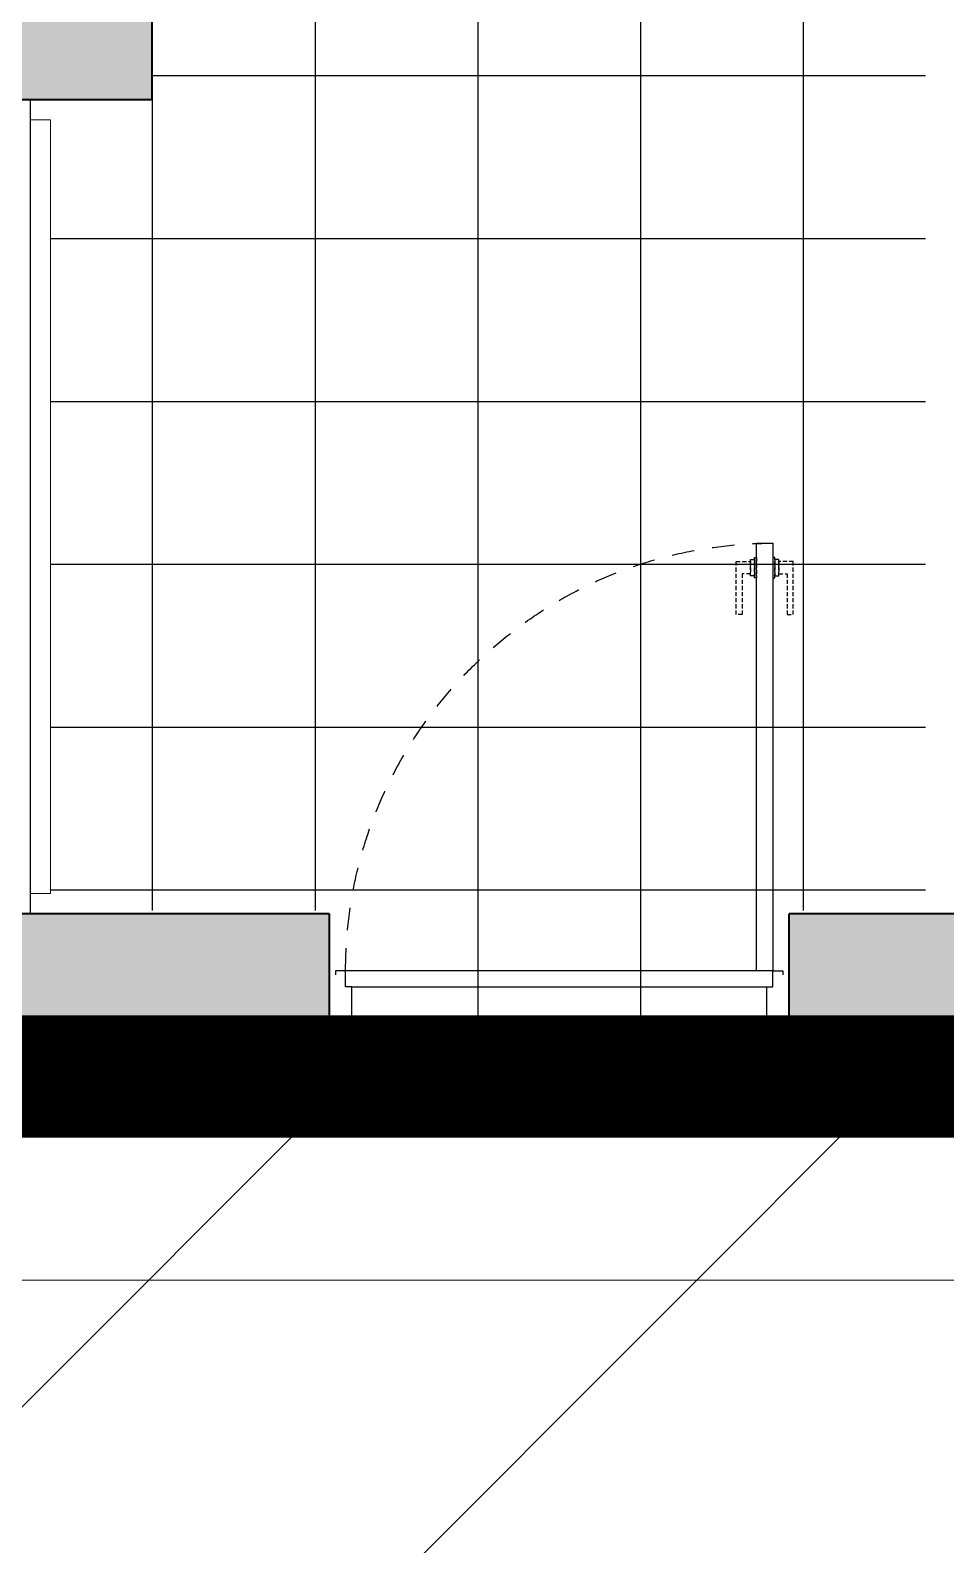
# Model space of a CAD drawing. Header units: millimetres. Extents: x 4739419 to 5837985, y 2291271 to 3446271.
# Drawn here: x 4991012 to 4993262, y 2412741 to 2416461 of the extents above; entities that cross this region are included whole.
import ezdxf

# ---------------------------------------------------------------- set-up
doc = ezdxf.new("R2010")
doc.units = ezdxf.units.MM
doc.linetypes.add('XR-평면도$0$DASHEDX2', pattern=[1.5, 1, -0.5])
doc.linetypes.add('XR-평면도$0$HID', pattern=[2, 1.1, -0.9])
doc.layers.get('0').update_dxf_attribs({"color": 255})
for name, color, linetype in [('HEB-Angle joint', 1, 'Continuous'), ('HEB-Area(PC Topping)', 3, 'Continuous'), ('XR-평면도$0$A-CONC-SOLD', 9, 'Continuous'), ('XR-평면도$0$A-ELEV-PATT', 9, 'Continuous')]:
    doc.layers.add(name, color=color, linetype=linetype)
for name, color, linetype, lineweight in [('XR-평면도$0$A-CNTL', 9, 'Continuous', 15), ('XR-평면도$0$A-CONC-LIN1', 9, 'Continuous', 40), ('XR-평면도$0$A-DWXM-DOOR', 9, 'Continuous', 25), ('XR-평면도$0$A-ELEV-LIN3', 9, 'Continuous', 18), ('XR-평면도$0$A-SSXM-STAIR', 9, 'Continuous', 25), ('XR-평면도$0$A-XXXX-HATC', 9, 'Continuous', 18)]:
    doc.layers.add(name, color=color, linetype=linetype, lineweight=lineweight)

# ---------------------------------------------------------------- blocks, each defined once
blk = doc.blocks.new('XR-평면도$0$중심선(210216)')
at = {"layer": 'XR-평면도$0$A-CNTL', "ltscale": 300}
blk.add_lwpolyline([(-10000, 77000), (186000, 77000)], dxfattribs=at)
blk = doc.blocks.new('XR-평면도$0$도어_008')
at = {"layer": 'XR-평면도$0$A-DWXM-DOOR'}
blk.add_lwpolyline([(65, 0), (65, 1050), (25, 1050), (25, 0)], close=True, dxfattribs=at)
at = {"layer": 'XR-평면도$0$A-DWXM-DOOR', "color": 9, "linetype": 'XR-평면도$0$DASHEDX2', "ltscale": 10}
for points in [[(-25, 1005), (10, 1005), (10, 975), (-10, 975), (-10, 875), (-25, 875)], [(20, 1010), (20, 970), (10, 970), (10, 1010)], [(20, 965), (20, 1015), (25, 1015), (25, 965)], [(70, 965), (70, 1015), (65, 1015), (65, 965)], [(70, 1010), (70, 970), (80, 970), (80, 1010)], [(115, 1005), (80, 1005), (80, 975), (100, 975), (100, 875), (115, 875)]]:
    blk.add_lwpolyline(points, close=True, dxfattribs=at)
at = {"layer": 'XR-평면도$0$A-DWXM-DOOR', "color": 0}
for points in [[(0, -260), (0, -270), (25, -270), (25, -230), (40, -230), (40, -40), (25, -40), (25, 0), (0, 0), (0, -10)], [(1100, -260), (1100, -270), (1075, -270), (1075, -230), (1060, -230), (1060, -40), (1075, -40), (1075, 0), (1100, 0), (1100, -10)]]:
    blk.add_lwpolyline(points, dxfattribs=at)
at = {"layer": 'XR-평면도$0$A-DWXM-DOOR', "color": 9}
for points in [[(25, 0), (1075, 0)], [(1060, -40), (40, -40)], [(1060, -230), (40, -230)], [(1075, -270), (25, -270)]]:
    blk.add_lwpolyline(points, dxfattribs=at)
at = {"layer": 'XR-평면도$0$A-DWXM-DOOR', "color": 1, "linetype": 'XR-평면도$0$HID', "ltscale": 50}
blk.add_arc((25, 0), 1050, 0, 90, dxfattribs=at)
blk = doc.blocks.new('XR-평면도$0$CORE_03_06_B2F 3F에서8F (230330)')
at = {"layer": 'XR-평면도$0$A-CONC-SOLD'}
h = blk.add_hatch(dxfattribs=at)
h.set_pattern_fill('CONC', color=256, scale=100, angle=180)
h.set_pattern_definition([(225, (259193, 729020.6), (2121.32, -2121.32), []), (225, (259193, 728945.6), (2121.32, -2121.32), []), (225, (259193, 728870.6), (2121.32, -2121.32), [])])
h.paths.add_polyline_path([(0, 0), (10950, 0), (10950, 10700), (10550, 10700), (10550, 10000), (7300, 10000), (7300, 9550), (7550, 9550), (7550, 9750), (10550, 9750), (10550, 7250), (8850, 7250), (8850, 7000), (10550, 7000), (10550, 400), (7550, 400), (7550, 7000), (7750, 7000), (7750, 7250), (7550, 7250), (7550, 8450), (7300, 8450), (7300, 5550), (6850, 5550), (6850, 5300), (7300, 5300), (7300, 400), (3500, 400), (3500, 900), (3250, 900), (3250, 400), (400, 400), (400, 2700), (3250, 2700), (3250, 2200), (3500, 2200), (3500, 3500), (3250, 3500), (3250, 2950), (400, 2950), (400, 5300), (3250, 5300), (3250, 4700), (3500, 4700), (3500, 5300), (5750, 5300), (5750, 5550), (5300, 5550), (5300, 7900), (5050, 7900), (5050, 5550), (400, 5550), (400, 9100), (1300, 9100), (1300, 9350), (400, 9350), (400, 12000), (2400, 12000), (2400, 9350), (1915, 9350), (1915, 9100), (3550, 9100), (3550, 9350), (2650, 9350), (2650, 12000), (5050, 12000), (5050, 9350), (4150, 9350), (4150, 9100), (5300, 9100), (5300, 12000), (5750, 12000), (5750, 12400), (0, 12400)])
h.paths.add_polyline_path([(6850, 12000), (10550, 12000), (10550, 11800), (10950, 11800), (10950, 12400), (6850, 12400)], flags=17)
at = {"layer": 'XR-평면도$0$A-XXXX-HATC'}
h = blk.add_hatch(color=253, dxfattribs=at)
h.dxf.hatch_style = 1
h.paths.add_polyline_path([(0, 12400), (0, 0), (10950, 0), (10950, 10685), (10550, 10685), (10550, 10000), (7300, 10000), (7300, 9615), (7550, 9615), (7550, 9750), (10550, 9750), (10550, 7250), (8765, 7250), (8765, 7000), (10550, 7000), (10550, 400), (7550, 400), (7550, 7000), (7635, 7000), (7635, 7250), (7550, 7250), (7550, 8485), (7300, 8485), (7300, 5550), (6865, 5550), (6865, 5300), (7300, 5300), (7300, 400), (3500, 400), (3500, 900), (3250, 900), (3250, 400), (400, 400), (400, 2700), (3250, 2700), (3250, 2200), (3500, 2200), (3500, 3475), (3250, 3475), (3250, 2950), (400, 2950), (400, 5300), (3250, 5300), (3250, 4775), (3500, 4775), (3500, 5300), (5735, 5300), (5735, 5550), (400, 5550), (400, 9100), (1285, 9100), (1285, 9350), (400, 9350), (400, 12000), (2400, 12000), (2400, 9350), (1915, 9350), (1915, 9100), (4235, 9100), (4235, 9350), (2650, 9350), (2650, 12000), (5050, 12000), (5050, 9350), (4865, 9350), (4865, 9100), (5300, 9100), (5300, 12000), (5735, 12000), (5735, 12400)])
h.paths.add_polyline_path([(6865, 12000), (6865, 12400), (10950, 12400), (10950, 11815), (10550, 11815), (10550, 12000)])
at = {"layer": 'XR-평면도$0$A-CONC-LIN1'}
for points in [[(5735, 12400), (0, 12400), (0, 0), (10950, 0), (10950, 10685), (10550, 10685)], [(5735, 12400), (5735, 12000)], [(6865, 12000), (6865, 12400), (10950, 12400), (10950, 11815), (10550, 11815)], [(5300, 12000), (5735, 12000)], [(6865, 12000), (10550, 12000)], [(10550, 10000), (7300, 10000), (7300, 9615)]]:
    blk.add_lwpolyline(points, dxfattribs=at)
at = {"layer": 'XR-평면도$0$A-ELEV-LIN3'}
blk.add_lwpolyline([(7600, 11950), (7550, 11950), (7550, 10050), (7600, 10050)], dxfattribs=at)
at = {"layer": 'XR-평면도$0$A-SSXM-STAIR'}
blk.add_line((7600, 10000), (7600, 12000), dxfattribs=at)
at = {"xscale": -1, "rotation": 180}
blk.add_blockref('XR-평면도$0$도어_008', (5750, 12140), dxfattribs=at)

msp = doc.modelspace()

# ---------------------------------------------------------------- hatches: boundary and pattern name
at = {"layer": 'HEB-Area(PC Topping)'}
h = msp.add_hatch(dxfattribs=at)
h.set_pattern_fill('ANSI31', color=256, scale=300)
h.set_pattern_definition([(45, (-110776.95, 0), (-673.51921, 673.51921), [])])
edge = h.paths.add_edge_path()
edge.add_line((4954111.8, 2413891.2), (4954111.8, 2396821.7))
edge.add_line((4954111.8, 2396821.7), (4998711.8, 2396821.7))
edge.add_line((4998711.8, 2396821.7), (4998711.8, 2413891.2))
edge.add_line((4998711.8, 2413891.2), (4960611.8, 2413891.2))
edge.add_line((4960611.8, 2413891.2), (4960611.8, 2410391.2))
edge.add_line((4960611.8, 2410391.2), (4958611.8, 2410391.2))
edge.add_line((4958611.8, 2410391.2), (4958611.8, 2413891.2))
edge.add_line((4958611.8, 2413891.2), (4954111.8, 2413891.2))

# ---------------------------------------------------------------- linework, layer by layer
at = {"layer": 'HEB-Angle joint', "const_width": 300}
msp.add_lwpolyline([(4954111.8, 2413891.2), (4954111.8, 2396821.7), (4998711.8, 2396821.7), (4998711.8, 2413891.2), (4960611.8, 2413891.2), (4960611.8, 2410391.2), (4958611.8, 2410391.2), (4958611.8, 2413891.2), (4954111.8, 2413891.2)], dxfattribs=at)
at = {"layer": 'HEB-Area(PC Topping)'}
msp.add_lwpolyline([(4877661.8, 2413391.2), (4903611.8, 2413391.2), (4903611.8, 2410391.2), (4905611.8, 2410391.2), (4905611.8, 2413391.2), (4921661.8, 2413391.2), (4921661.8, 2413891.2), (4931561.8, 2413891.2), (4931561.8, 2413391.2), (4958611.8, 2413391.2), (4958611.8, 2410391.2), (4960611.8, 2410391.2), (4960611.8, 2413391.2), (4987661.8, 2413391.2), (4987661.8, 2413891.2), (4998711.8, 2413891.2), (4998711.8, 2346691.2), (4993711.8, 2346691.2), (4993711.8, 2336391.2), (4993711.8, 2335791.2), (4870511.8, 2335791.2)], dxfattribs=at)
at = {"layer": 'XR-평면도$0$A-ELEV-PATT'}
for p, q in [((4992111.8, 2420731.2), (4992111.8, 2414018.9)), ((4992111.8, 2420731.2), (4992111.8, 2414018.9)), ((4992111.8, 2420731.2), (4992111.8, 2414018.9)), ((4992511.8, 2420731.2), (4992511.8, 2414018.9)), ((4992511.8, 2420731.2), (4992511.8, 2414018.9)), ((4992511.8, 2420731.2), (4992511.8, 2414018.9)), ((4991711.8, 2420641.2), (4991711.8, 2414298.9)), ((4991711.8, 2420641.2), (4991711.8, 2414298.9)), ((4991711.8, 2420641.2), (4991711.8, 2414298.9)), ((4992911.8, 2420641.2), (4992911.8, 2414298.9)), ((4992911.8, 2420641.2), (4992911.8, 2414298.9)), ((4992911.8, 2420641.2), (4992911.8, 2414298.9)), ((4993211.8, 2416348.9), (4991311.8, 2416348.9)), ((4993211.8, 2416348.9), (4991311.8, 2416348.9)), ((4993211.8, 2416348.9), (4991311.8, 2416348.9)), ((4991311.8, 2416298.9), (4991311.8, 2414298.9)), ((4991311.8, 2416298.9), (4991311.8, 2414298.9)), ((4991311.8, 2416298.9), (4991311.8, 2414298.9)), ((4993211.8, 2415948.9), (4991061.8, 2415948.9)), ((4993211.8, 2415948.9), (4991061.8, 2415948.9)), ((4993211.8, 2415948.9), (4991061.8, 2415948.9)), ((4993211.8, 2415548.9), (4991061.8, 2415548.9)), ((4993211.8, 2415548.9), (4991061.8, 2415548.9)), ((4993211.8, 2415548.9), (4991061.8, 2415548.9)), ((4993211.8, 2415148.9), (4991061.8, 2415148.9)), ((4993211.8, 2415148.9), (4991061.8, 2415148.9)), ((4993211.8, 2415148.9), (4991061.8, 2415148.9)), ((4993211.8, 2414748.9), (4991061.8, 2414748.9)), ((4993211.8, 2414748.9), (4991061.8, 2414748.9)), ((4993211.8, 2414748.9), (4991061.8, 2414748.9)), ((4993211.8, 2414348.9), (4991061.8, 2414348.9)), ((4993211.8, 2414348.9), (4991061.8, 2414348.9)), ((4993211.8, 2414348.9), (4991061.8, 2414348.9))]:
    msp.add_line(p, q, dxfattribs=at)

# ---------------------------------------------------------------- block references
at = {"rotation": 180}
msp.add_blockref('XR-평면도$0$CORE_03_06_B2F 3F에서8F (230330)', (4998611.8, 2426291.2), dxfattribs=at)
msp.add_blockref('XR-평면도$0$CORE_03_06_B2F 3F에서8F (230330)', (4998611.8, 2426291.2), dxfattribs=at)
msp.add_blockref('XR-평면도$0$CORE_03_06_B2F 3F에서8F (230330)', (4998611.8, 2426291.2), dxfattribs=at)
at = {"layer": 'XR-평면도$0$A-CNTL'}
msp.add_blockref('XR-평면도$0$중심선(210216)', (4866111.8, 2336391.2), dxfattribs=at)

doc.saveas('drawing.dxf')
